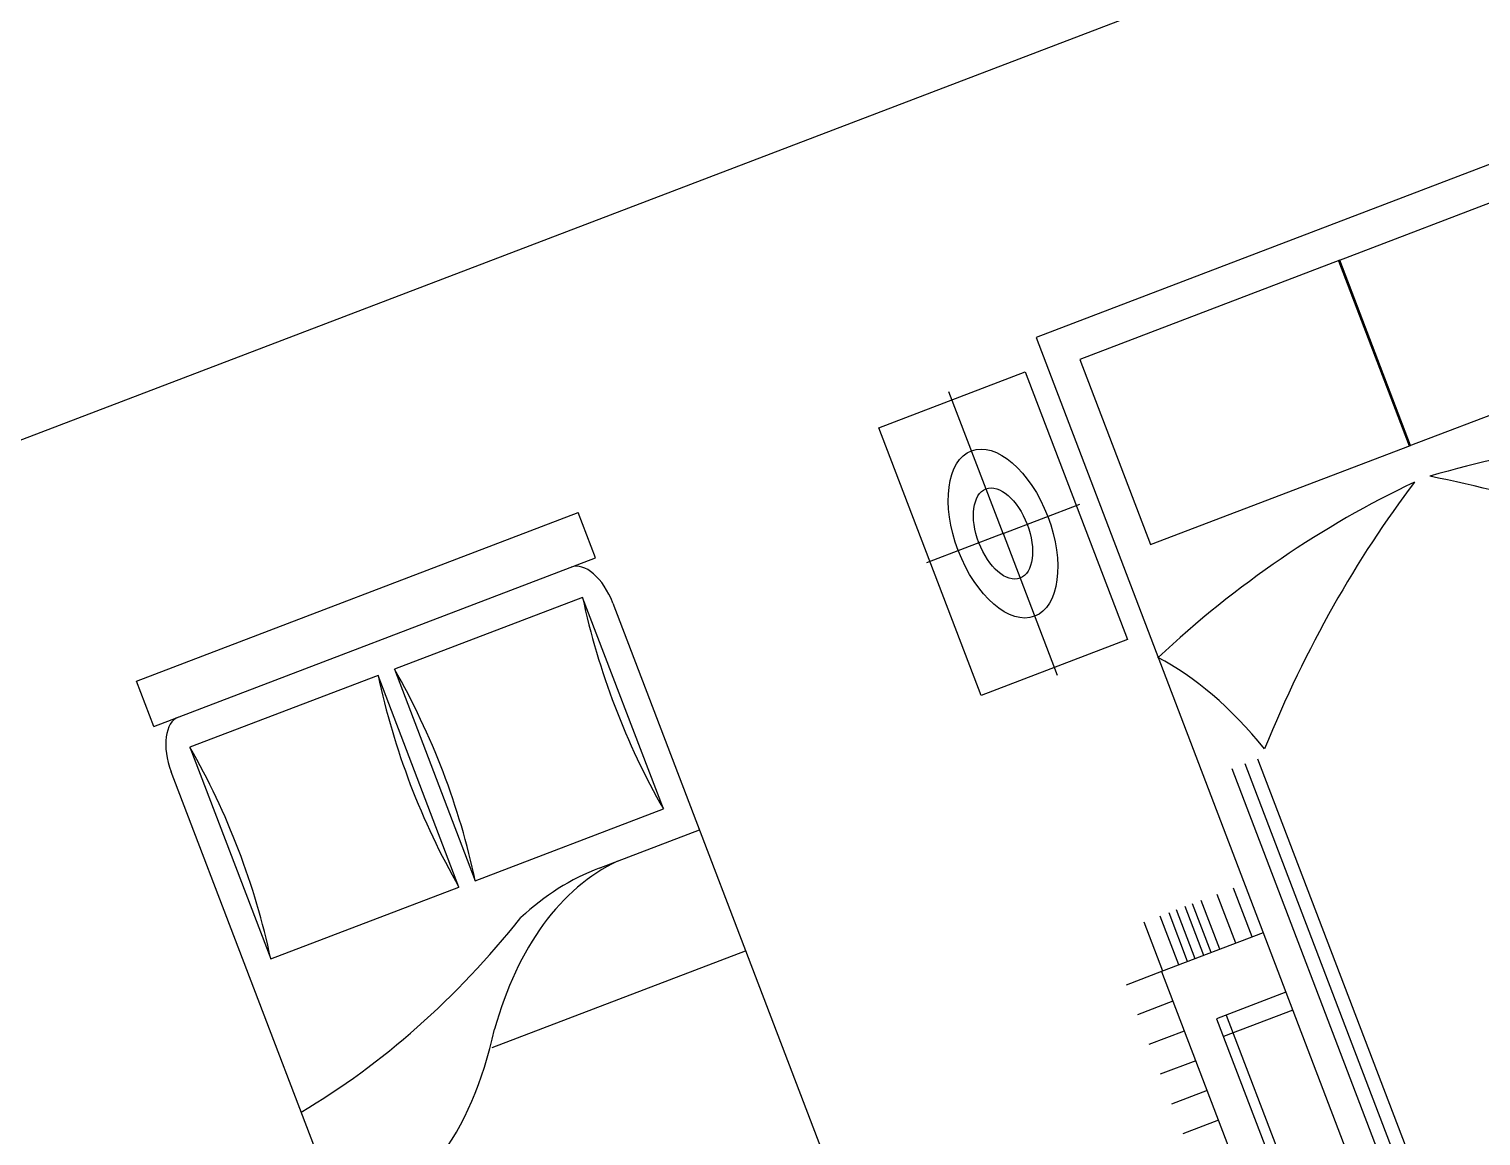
# Model space of a CAD drawing. Header units: inches. Extents: x -5597760 to 21122418, y -37133 to 23298423.
# Drawn here: x 7783813 to 9048259, y 10008992 to 10973042 of the extents above; entities that cross this region are included whole.
import ezdxf

# ---------------------------------------------------------------- set-up
doc = ezdxf.new("R2010")
doc.units = ezdxf.units.IN
doc.header["$MEASUREMENT"] = 0
doc.layers.add('www.cad-blocks.net', color=7, linetype='Continuous')

# ---------------------------------------------------------------- blocks, each defined once
blk = doc.blocks.new('A$C62731D1C')
for p, q in [((0.0963, 2.2932, 0.6857), (1.4679, 2.2932, 0.6857)), ((0.0963, 2.217, 0.6857), (0.0963, 2.2932, 0.6857)), ((1.4679, 2.217, 0.6857), (1.4679, 2.2932, 0.6857)), ((0.0963, 2.217, 0.6857), (1.4679, 2.217, 0.6857)), ((0.7567, 2.1662, 0.6857), (0.1725, 2.1662, 0.6857)), ((0.1725, 2.1662, 0.6857), (0.1725, 1.8106, 0.6857)), ((0.7567, 1.8106, 0.6857), (0.7567, 2.1662, 0.6857)), ((0.8075, 2.1662, 0.6857), (0.8075, 1.8106, 0.6857)), ((1.3917, 2.1662, 0.6857), (0.8075, 2.1662, 0.6857)), ((1.3917, 1.8106, 0.6857), (1.3917, 2.1662, 0.6857)), ((0.0963, 0.3882, 0.6857), (0.0963, 2.1408, 0.6857)), ((1.4679, 2.1408, 0.6857), (1.4679, 0.3882, 0.6857)), ((0.1725, 1.8106, 0.6857), (0.7567, 1.8106, 0.6857)), ((0.8075, 1.8106, 0.6857), (1.3917, 1.8106, 0.6857)), ((1.1569, 1.7598, 0.6857), (1.4679, 1.7598, 0.6857)), ((0.6805, 1.5566, 0.6857), (1.4679, 1.5566, 0.6857))]:
    blk.add_line(p, q)
for centre, radius, start, end in [((0.1725, 2.1408, 0.6857), 0.0762, 90, 180), ((1.3917, 2.1408, 0.6857), 0.0762, 0, 90), ((-0.4371, 1.9884, 0.6857), 0.635, 343.7398, 16.2602), ((1.3663, 1.9884, 0.6857), 0.635, 163.7398, 196.2602), ((0.1979, 1.9884, 0.6857), 0.635, 343.7398, 16.2602), ((2.0013, 1.9884, 0.6857), 0.635, 163.7398, 196.2602), ((1.2552, 0.827, 0.6857), 0.9338, 92.5398, 126.0403), ((1.1565, 0.5405, 0.6857), 1.2193, 89.9814, 102.4667), ((-0.2581, 5.3461, 0.6857), 3.7939, 275.3572, 287.6665), ((0.1344, 2.2742, 0.6857), 0.8976, 267.5673, 309.5461)]:
    blk.add_arc(centre, radius, start, end)
blk = doc.blocks.new('A$C0E6D7E3D')
blk.add_blockref('A$C62731D1C', (0, 0))
blk = doc.blocks.new('A$C462B680F')
for p, q in [((2.3303, 2.918, -0.2909), (0.5303, 2.918, -0.2909)), ((0.5303, 2.918, -0.2909), (0.5303, 0.918, -0.2909)), ((0.0114, 2.8739, -0.2909), (0.4654, 2.8739, -0.2909)), ((0.0114, 2.4239, -0.2909), (0.0114, 2.8739, -0.2909)), ((0.2381, 2.6492, -0.5609), (0.2381, 2.8873, -0.5609)), ((0.4654, 2.8739, -0.2909), (0.4654, 2.4239, -0.2909)), ((1.434, 2.8613, -0.2909), (0.6267, 2.8613, -0.2909)), ((0.6267, 2.8613, -0.2909), (0.6267, 2.5502, -0.2909)), ((1.43, 2.8613, -0.2909), (1.43, 2.5502, -0.2909)), ((2.2373, 2.8613, -0.2909), (1.43, 2.8613, -0.2909)), ((1.434, 2.5502, -0.2909), (1.434, 2.8613, -0.2909)), ((0.2381, 2.6492, -0.5609), (0, 2.6492, -0.5609)), ((0.2381, 2.6492, -0.5609), (0.2381, 2.4111, -0.5609)), ((0.2381, 2.6492, -0.5609), (0.4762, 2.6492, -0.5609)), ((0.6267, 2.5502, -0.2909), (1.434, 2.5502, -0.2909)), ((1.43, 2.5502, -0.2909), (2.2373, 2.5502, -0.2909)), ((0.4654, 2.4239, -0.2909), (0.0114, 2.4239, -0.2909)), ((0.6152, 2.1764, -0.2909), (0.6152, 0.9471, -0.2909)), ((0.6552, 2.1764, -0.2909), (0.6552, 0.9471, -0.2909)), ((0.6952, 2.1764, -0.2909), (0.6952, 0.9471, -0.2909)), ((0.2185, 1.918, -0.2909), (0.2185, 2, -0.2909)), ((0.2685, 1.918, -0.2909), (0.2685, 2, -0.2909)), ((0.2955, 1.918, -0.2909), (0.2955, 2, -0.2909)), ((0.3185, 1.918, -0.2909), (0.3185, 2, -0.2909)), ((0.3455, 1.918, -0.2909), (0.3455, 2, -0.2909)), ((0.3685, 1.918, -0.2909), (0.3685, 2, -0.2909)), ((0.3955, 1.918, -0.2909), (0.3955, 2, -0.2909)), ((0.4455, 1.918, -0.2909), (0.4455, 2, -0.2909)), ((0.4955, 1.918, -0.2909), (0.4955, 2, -0.2909)), ((0.2146, 1.918, -0.2909), (0.1046, 1.918, -0.2909)), ((0.2146, 1.918, -0.2909), (0.2146, 0.082, -0.2909)), ((0.5303, 1.918, -0.2909), (0.2146, 1.918, -0.2909)), ((0.2146, 1.868, -0.2909), (0.1046, 1.868, -0.2909)), ((0.2146, 1.818, -0.2909), (0.1046, 1.818, -0.2909)), ((0.3146, 1.818, -0.2909), (0.3146, 0.182, -0.2909)), ((0.5303, 1.818, -0.2909), (0.3146, 1.818, -0.2909)), ((0.3446, 1.818, -0.2909), (0.3446, 0.182, -0.2909)), ((0.5303, 1.788, -0.2909), (0.3146, 1.788, -0.2909)), ((0.2146, 1.768, -0.2909), (0.1046, 1.768, -0.2909)), ((0.2146, 1.718, -0.2909), (0.1046, 1.718, -0.2909)), ((0.2146, 1.668, -0.2909), (0.1046, 1.668, -0.2909))]:
    blk.add_line(p, q)
for radius in [0.139, 0.075]:
    blk.add_circle((0.2381, 2.6492, -0.5609), radius)
for centre, radius, start, end in [((1.618, -2.5724, -0.2909), 5.071, 92.3872, 102.3913), ((2.6015, -1.0738, -0.2909), 3.7627, 108.5127, 119.9306), ((1.2426, -2.5724, -0.2909), 5.071, 77.6087, 87.6128), ((0.2591, -1.0738, -0.2909), 3.7627, 60.0694, 71.4873), ((0.2308, 1.8859, -0.2909), 0.5779, 31.4118, 58.8491)]:
    blk.add_arc(centre, radius, start, end)
blk = doc.blocks.new('format')
at = {"color": 155, "true_color": 0x546d8e}
blk.add_line((47364.4, 22359.1), (110172.9, 22359.1), dxfattribs=at)
blk = doc.blocks.new('01-01-cad-blocks-net-beds')
at = {"xscale": 1000, "yscale": 1000, "zscale": 1000}
for name, p in [('A$C0E6D7E3D', (36771.6, 10164.4, -685.7)), ('A$C462B680F', (39130.7, 9539.6, 290.9))]:
    blk.add_blockref(name, p, dxfattribs=at)
at = {"layer": 'www.cad-blocks.net'}
blk.add_blockref('format', (-41848.5, -9482.9), dxfattribs=at)

msp = doc.modelspace()

# ---------------------------------------------------------------- block references
at = {"xscale": 300.1938731896516, "yscale": 554.7683964805537, "zscale": 300.1938731896516, "rotation": 20.89932353322971}
msp.add_blockref('01-01-cad-blocks-net-beds', (3466.3, 689.2), dxfattribs=at)

doc.saveas('drawing.dxf')
